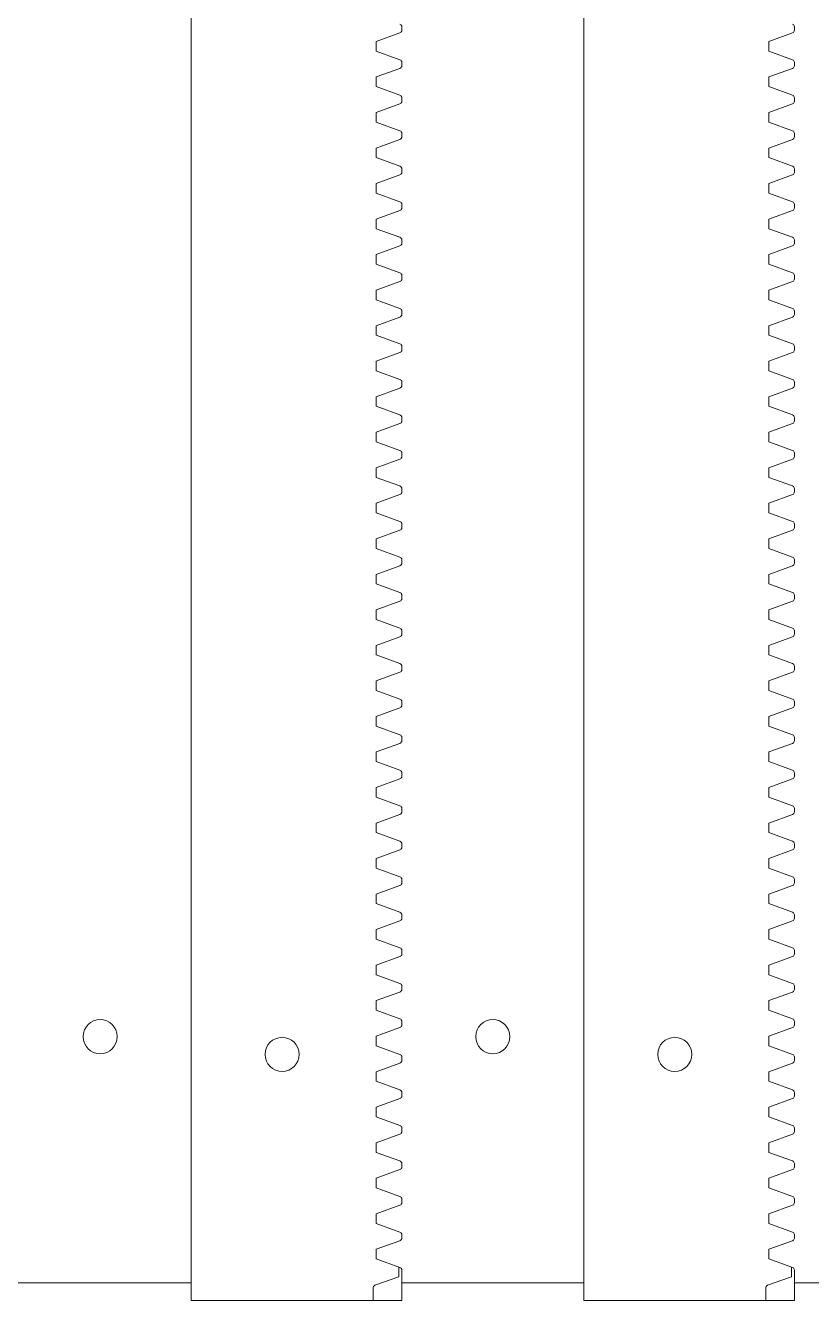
# Model space of a CAD drawing. Header units: millimetres. Extents: x -301 to 286, y -150 to 74.
# Drawn here: x -74.1 to -5, y -150.4 to -38.4 of the extents above; entities that cross this region are included whole.
import ezdxf

# ---------------------------------------------------------------- set-up
doc = ezdxf.new("R2010")
doc.units = ezdxf.units.MM
doc.header["$MEASUREMENT"] = 0
doc.layers.add('Layer 1', color=7, linetype='Continuous')

msp = doc.modelspace()

# ---------------------------------------------------------------- linework, layer by layer
at = {"layer": 'Layer 1', "color": 114, "lineweight": 9}
for points in [[(-59.5041, -150.4475), (-59.5041, 72.2193)], [(-24.982, -150.4475), (-24.982, 72.2193)], [(-41.1465, -39.015), (-43.232, -39.7741), (-43.232, -40.617), (-41.1465, -41.376)], [(-40.982, -38.4881), (-40.982, -38.7801)], [(-6.6244, -39.015), (-8.7099, -39.7741), (-8.7099, -40.617), (-6.6244, -41.376)], [(-6.4599, -38.4881), (-6.4599, -38.7801)], [(-41.1465, -42.1378), (-43.232, -42.8969), (-43.232, -43.7398), (-41.1465, -44.4988)], [(-40.982, -41.6109), (-40.982, -41.9029)], [(-6.6244, -42.1378), (-8.7099, -42.8969), (-8.7099, -43.7398), (-6.6244, -44.4988)], [(-6.4599, -41.6109), (-6.4599, -41.9029)], [(-40.982, -44.7337), (-40.982, -45.0257)], [(-6.4599, -44.7337), (-6.4599, -45.0257)], [(-41.1465, -45.2606), (-43.232, -46.0197), (-43.232, -46.8626), (-41.1465, -47.6216)], [(-6.6244, -45.2606), (-8.7099, -46.0197), (-8.7099, -46.8626), (-6.6244, -47.6216)], [(-40.982, -47.8565), (-40.982, -48.1485)], [(-6.4599, -47.8565), (-6.4599, -48.1485)], [(-41.1465, -48.3835), (-43.232, -49.1425), (-43.232, -49.9854), (-41.1465, -50.7444)], [(-6.6244, -48.3835), (-8.7099, -49.1425), (-8.7099, -49.9854), (-6.6244, -50.7444)], [(-41.1465, -51.5063), (-43.232, -52.2653), (-43.232, -53.1082), (-41.1465, -53.8672)], [(-40.982, -50.9794), (-40.982, -51.2713)], [(-6.6244, -51.5063), (-8.7099, -52.2653), (-8.7099, -53.1082), (-6.6244, -53.8672)], [(-6.4599, -50.9794), (-6.4599, -51.2713)], [(-41.1465, -54.6291), (-43.232, -55.3881), (-43.232, -56.231), (-41.1465, -56.99)], [(-40.982, -54.1022), (-40.982, -54.3941)], [(-6.6244, -54.6291), (-8.7099, -55.3881), (-8.7099, -56.231), (-6.6244, -56.99)], [(-6.4599, -54.1022), (-6.4599, -54.3941)], [(-41.1465, -57.7519), (-43.232, -58.5109), (-43.232, -59.3538), (-41.1465, -60.1129)], [(-40.982, -57.225), (-40.982, -57.517)], [(-6.6244, -57.7519), (-8.7099, -58.5109), (-8.7099, -59.3538), (-6.6244, -60.1129)], [(-6.4599, -57.225), (-6.4599, -57.517)], [(-40.982, -60.3478), (-40.982, -60.6398)], [(-6.4599, -60.3478), (-6.4599, -60.6398)], [(-41.1465, -60.8747), (-43.232, -61.6337), (-43.232, -62.4766), (-41.1465, -63.2357)], [(-6.6244, -60.8747), (-8.7099, -61.6337), (-8.7099, -62.4766), (-6.6244, -63.2357)], [(-40.982, -63.4706), (-40.982, -63.7626)], [(-6.4599, -63.4706), (-6.4599, -63.7626)], [(-41.1465, -63.9975), (-43.232, -64.7566), (-43.232, -65.5994), (-41.1465, -66.3585)], [(-6.6244, -63.9975), (-8.7099, -64.7566), (-8.7099, -65.5994), (-6.6244, -66.3585)], [(-41.1465, -67.1203), (-43.232, -67.8794), (-43.232, -68.7222), (-41.1465, -69.4813)], [(-40.982, -66.5934), (-40.982, -66.8854)], [(-6.6244, -67.1203), (-8.7099, -67.8794), (-8.7099, -68.7222), (-6.6244, -69.4813)], [(-6.4599, -66.5934), (-6.4599, -66.8854)], [(-41.1465, -70.2431), (-43.232, -71.0022), (-43.232, -71.845), (-41.1465, -72.6041)], [(-40.982, -69.7162), (-40.982, -70.0082)], [(-6.6244, -70.2431), (-8.7099, -71.0022), (-8.7099, -71.845), (-6.6244, -72.6041)], [(-6.4599, -69.7162), (-6.4599, -70.0082)], [(-40.982, -72.839), (-40.982, -73.131)], [(-6.4599, -72.839), (-6.4599, -73.131)], [(-41.1465, -73.3659), (-43.232, -74.125), (-43.232, -74.9678), (-41.1465, -75.7269)], [(-6.6244, -73.3659), (-8.7099, -74.125), (-8.7099, -74.9678), (-6.6244, -75.7269)], [(-40.982, -75.9618), (-40.982, -76.2538)], [(-6.4599, -75.9618), (-6.4599, -76.2538)], [(-41.1465, -76.4887), (-43.232, -77.2478), (-43.232, -78.0906), (-41.1465, -78.8497)], [(-6.6244, -76.4887), (-8.7099, -77.2478), (-8.7099, -78.0906), (-6.6244, -78.8497)], [(-40.982, -79.0846), (-40.982, -79.3766)], [(-6.4599, -79.0846), (-6.4599, -79.3766)], [(-41.1465, -79.6115), (-43.232, -80.3706), (-43.232, -81.2134), (-41.1465, -81.9725)], [(-6.6244, -79.6115), (-8.7099, -80.3706), (-8.7099, -81.2134), (-6.6244, -81.9725)], [(-41.1465, -82.7343), (-43.232, -83.4934), (-43.232, -84.3362), (-41.1465, -85.0953)], [(-40.982, -82.2074), (-40.982, -82.4994)], [(-6.6244, -82.7343), (-8.7099, -83.4934), (-8.7099, -84.3362), (-6.6244, -85.0953)], [(-6.4599, -82.2074), (-6.4599, -82.4994)], [(-41.1465, -85.8571), (-43.232, -86.6162), (-43.232, -87.4591), (-41.1465, -88.2181)], [(-40.982, -85.3302), (-40.982, -85.6222)], [(-6.6244, -85.8571), (-8.7099, -86.6162), (-8.7099, -87.4591), (-6.6244, -88.2181)], [(-6.4599, -85.3302), (-6.4599, -85.6222)], [(-40.982, -88.453), (-40.982, -88.745)], [(-6.4599, -88.453), (-6.4599, -88.745)], [(-41.1465, -88.9799), (-43.232, -89.739), (-43.232, -90.5819), (-41.1465, -91.3409)], [(-6.6244, -88.9799), (-8.7099, -89.739), (-8.7099, -90.5819), (-6.6244, -91.3409)], [(-40.982, -91.5758), (-40.982, -91.8678)], [(-6.4599, -91.5758), (-6.4599, -91.8678)], [(-41.1465, -92.1028), (-43.232, -92.8618), (-43.232, -93.7047), (-41.1465, -94.4637)], [(-6.6244, -92.1028), (-8.7099, -92.8618), (-8.7099, -93.7047), (-6.6244, -94.4637)], [(-41.1465, -95.2256), (-43.232, -95.9846), (-43.232, -96.8275), (-41.1465, -97.5865)], [(-40.982, -94.6987), (-40.982, -94.9906)], [(-6.6244, -95.2256), (-8.7099, -95.9846), (-8.7099, -96.8275), (-6.6244, -97.5865)], [(-6.4599, -94.6987), (-6.4599, -94.9906)], [(-41.1465, -98.3484), (-43.232, -99.1074), (-43.232, -99.9503), (-41.1465, -100.7093)], [(-40.982, -97.8215), (-40.982, -98.1134)], [(-6.6244, -98.3484), (-8.7099, -99.1074), (-8.7099, -99.9503), (-6.6244, -100.7093)], [(-6.4599, -97.8215), (-6.4599, -98.1134)], [(-41.1465, -101.4712), (-43.232, -102.2302), (-43.232, -103.0731), (-41.1465, -103.8322)], [(-40.982, -100.9443), (-40.982, -101.2362)], [(-6.6244, -101.4712), (-8.7099, -102.2302), (-8.7099, -103.0731), (-6.6244, -103.8322)], [(-6.4599, -100.9443), (-6.4599, -101.2362)], [(-40.982, -104.0671), (-40.982, -104.3591)], [(-6.4599, -104.0671), (-6.4599, -104.3591)], [(-41.1465, -104.594), (-43.232, -105.353), (-43.232, -106.1959), (-41.1465, -106.955)], [(-6.6244, -104.594), (-8.7099, -105.353), (-8.7099, -106.1959), (-6.6244, -106.955)], [(-40.982, -107.1899), (-40.982, -107.4819)], [(-6.4599, -107.1899), (-6.4599, -107.4819)], [(-41.1465, -107.7168), (-43.232, -108.4758), (-43.232, -109.3187), (-41.1465, -110.0778)], [(-6.6244, -107.7168), (-8.7099, -108.4758), (-8.7099, -109.3187), (-6.6244, -110.0778)], [(-41.1465, -110.8396), (-43.232, -111.5987), (-43.232, -112.4415), (-41.1465, -113.2006)], [(-40.982, -110.3127), (-40.982, -110.6047)], [(-6.6244, -110.8396), (-8.7099, -111.5987), (-8.7099, -112.4415), (-6.6244, -113.2006)], [(-6.4599, -110.3127), (-6.4599, -110.6047)], [(-41.1465, -113.9624), (-43.232, -114.7215), (-43.232, -115.5643), (-41.1465, -116.3234)], [(-40.982, -113.4355), (-40.982, -113.7275)], [(-6.6244, -113.9624), (-8.7099, -114.7215), (-8.7099, -115.5643), (-6.6244, -116.3234)], [(-6.4599, -113.4355), (-6.4599, -113.7275)], [(-40.982, -116.5583), (-40.982, -116.8503)], [(-6.4599, -116.5583), (-6.4599, -116.8503)], [(-41.1465, -117.0852), (-43.232, -117.8443), (-43.232, -118.6871), (-41.1465, -119.4462)], [(-6.6244, -117.0852), (-8.7099, -117.8443), (-8.7099, -118.6871), (-6.6244, -119.4462)], [(-40.982, -119.6811), (-40.982, -119.9731)], [(-6.4599, -119.6811), (-6.4599, -119.9731)], [(-41.1465, -120.208), (-43.232, -120.9671), (-43.232, -121.8099), (-41.1465, -122.569)], [(-6.6244, -120.208), (-8.7099, -120.9671), (-8.7099, -121.8099), (-6.6244, -122.569)], [(-40.982, -122.8039), (-40.982, -123.0959)], [(-6.4599, -122.8039), (-6.4599, -123.0959)], [(-41.1465, -123.3308), (-43.232, -124.0899), (-43.232, -124.9327), (-41.1465, -125.6918)], [(-6.6244, -123.3308), (-8.7099, -124.0899), (-8.7099, -124.9327), (-6.6244, -125.6918)], [(-41.1465, -126.4536), (-43.232, -127.2127), (-43.232, -128.0555), (-41.1465, -128.8146)], [(-40.982, -125.9267), (-40.982, -126.2187)], [(-6.6244, -126.4536), (-8.7099, -127.2127), (-8.7099, -128.0555), (-6.6244, -128.8146)], [(-6.4599, -125.9267), (-6.4599, -126.2187)], [(-41.1465, -129.5764), (-43.232, -130.3355), (-43.232, -131.1784), (-41.1465, -131.9374)], [(-40.982, -129.0495), (-40.982, -129.3415)], [(-6.6244, -129.5764), (-8.7099, -130.3355), (-8.7099, -131.1784), (-6.6244, -131.9374)], [(-6.4599, -129.0495), (-6.4599, -129.3415)], [(-40.982, -132.1723), (-40.982, -132.4643)], [(-6.4599, -132.1723), (-6.4599, -132.4643)], [(-41.1465, -132.6992), (-43.232, -133.4583), (-43.232, -134.3012), (-41.1465, -135.0602)], [(-6.6244, -132.6992), (-8.7099, -133.4583), (-8.7099, -134.3012), (-6.6244, -135.0602)], [(-40.982, -135.2951), (-40.982, -135.5871)], [(-6.4599, -135.2951), (-6.4599, -135.5871)], [(-41.1465, -135.822), (-43.232, -136.5811), (-43.232, -137.424), (-41.1465, -138.183)], [(-6.6244, -135.822), (-8.7099, -136.5811), (-8.7099, -137.424), (-6.6244, -138.183)], [(-41.1465, -138.9449), (-43.232, -139.7039), (-43.232, -140.5468), (-41.1465, -141.3058)], [(-40.982, -138.418), (-40.982, -138.7099)], [(-6.6244, -138.9449), (-8.7099, -139.7039), (-8.7099, -140.5468), (-6.6244, -141.3058)], [(-6.4599, -138.418), (-6.4599, -138.7099)], [(-41.1465, -142.0677), (-43.232, -142.8267), (-43.232, -143.6696), (-41.1465, -144.4286)], [(-40.982, -141.5408), (-40.982, -141.8327)], [(-6.6244, -142.0677), (-8.7099, -142.8267), (-8.7099, -143.6696), (-6.6244, -144.4286)], [(-6.4599, -141.5408), (-6.4599, -141.8327)], [(-41.1465, -145.1905), (-43.232, -145.9495), (-43.232, -146.7924), (-41.1465, -147.5515)], [(-40.982, -144.6636), (-40.982, -144.9555)], [(-6.6244, -145.1905), (-8.7099, -145.9495), (-8.7099, -146.7924), (-6.6244, -147.5515)], [(-6.4599, -144.6636), (-6.4599, -144.9555)], [(-41.2541, -147.5106), (-41.2541, -148.3534), (-43.3396, -149.1125)], [(-40.982, -147.7864), (-40.982, -148.8865)], [(-6.732, -147.5106), (-6.732, -148.3534), (-8.8175, -149.1125)], [(-6.4599, -147.7864), (-6.4599, -148.8865)], [(-43.5041, -149.3474), (-43.5041, -150.4475)], [(-8.982, -149.3474), (-8.982, -150.4475)]]:
    msp.add_lwpolyline(points, dxfattribs=at)
at = {"layer": 'Layer 1', "color": 175, "lineweight": 18}
msp.add_lwpolyline([(-163.0704, -150.4475), (-144.5483, -150.4475), (-144.5483, -148.8865), (-128.5483, -148.8865), (-128.5483, -150.4475), (-110.0262, -150.4475), (-110.0262, -148.8865), (-94.0262, -148.8865), (-94.0262, -150.4475), (-75.5041, -150.4475), (-75.5041, -148.8865), (-59.5041, -148.8865), (-59.5041, -150.4475), (-40.982, -150.4475), (-40.982, -148.8865), (-24.982, -148.8865), (-24.982, -150.4475), (-6.4599, -150.4475), (-6.4599, -148.8865), (9.5401, -148.8865)], dxfattribs=at)
at = {"layer": 'Layer 1', "color": 114, "lineweight": 9}
for points in [[(-41.1465, -38.2532), (-41.048, -38.2892), (-40.9822, -38.383), (-40.982, -38.4881)], [(-40.982, -38.7801), (-40.9822, -38.8852), (-41.048, -38.9791), (-41.1465, -39.015)], [(-6.6244, -38.2532), (-6.5259, -38.2892), (-6.4601, -38.383), (-6.4599, -38.4881)], [(-6.4599, -38.7801), (-6.4601, -38.8852), (-6.5259, -38.9791), (-6.6244, -39.015)], [(-41.1465, -41.376), (-41.048, -41.412), (-40.9822, -41.5058), (-40.982, -41.6109)], [(-6.6244, -41.376), (-6.5259, -41.412), (-6.4601, -41.5058), (-6.4599, -41.6109)], [(-40.982, -41.9029), (-40.9822, -42.008), (-41.048, -42.1019), (-41.1465, -42.1378)], [(-6.4599, -41.9029), (-6.4601, -42.008), (-6.5259, -42.1019), (-6.6244, -42.1378)], [(-41.1465, -44.4988), (-41.048, -44.5348), (-40.9822, -44.6286), (-40.982, -44.7337)], [(-6.6244, -44.4988), (-6.5259, -44.5348), (-6.4601, -44.6286), (-6.4599, -44.7337)], [(-40.982, -45.0257), (-40.9822, -45.1308), (-41.048, -45.2247), (-41.1465, -45.2606)], [(-6.4599, -45.0257), (-6.4601, -45.1308), (-6.5259, -45.2247), (-6.6244, -45.2606)], [(-41.1465, -47.6216), (-41.048, -47.6576), (-40.9822, -47.7514), (-40.982, -47.8565)], [(-40.982, -48.1485), (-40.9822, -48.2536), (-41.048, -48.3475), (-41.1465, -48.3835)], [(-6.6244, -47.6216), (-6.5259, -47.6576), (-6.4601, -47.7514), (-6.4599, -47.8565)], [(-6.4599, -48.1485), (-6.4601, -48.2536), (-6.5259, -48.3475), (-6.6244, -48.3835)], [(-41.1465, -50.7444), (-41.048, -50.7804), (-40.9822, -50.8743), (-40.982, -50.9794)], [(-40.982, -51.2713), (-40.9822, -51.3764), (-41.048, -51.4703), (-41.1465, -51.5063)], [(-6.6244, -50.7444), (-6.5259, -50.7804), (-6.4601, -50.8743), (-6.4599, -50.9794)], [(-6.4599, -51.2713), (-6.4601, -51.3764), (-6.5259, -51.4703), (-6.6244, -51.5063)], [(-41.1465, -53.8672), (-41.048, -53.9032), (-40.9822, -53.9971), (-40.982, -54.1022)], [(-40.982, -54.3941), (-40.9822, -54.4992), (-41.048, -54.5931), (-41.1465, -54.6291)], [(-6.6244, -53.8672), (-6.5259, -53.9032), (-6.4601, -53.9971), (-6.4599, -54.1022)], [(-6.4599, -54.3941), (-6.4601, -54.4992), (-6.5259, -54.5931), (-6.6244, -54.6291)], [(-41.1465, -56.99), (-41.048, -57.026), (-40.9822, -57.1199), (-40.982, -57.225)], [(-6.6244, -56.99), (-6.5259, -57.026), (-6.4601, -57.1199), (-6.4599, -57.225)], [(-40.982, -57.517), (-40.9822, -57.6221), (-41.048, -57.7159), (-41.1465, -57.7519)], [(-6.4599, -57.517), (-6.4601, -57.6221), (-6.5259, -57.7159), (-6.6244, -57.7519)], [(-41.1465, -60.1129), (-41.048, -60.1488), (-40.9822, -60.2427), (-40.982, -60.3478)], [(-6.6244, -60.1129), (-6.5259, -60.1488), (-6.4601, -60.2427), (-6.4599, -60.3478)], [(-40.982, -60.6398), (-40.9822, -60.7449), (-41.048, -60.8387), (-41.1465, -60.8747)], [(-6.4599, -60.6398), (-6.4601, -60.7449), (-6.5259, -60.8387), (-6.6244, -60.8747)], [(-41.1465, -63.2357), (-41.048, -63.2716), (-40.9822, -63.3655), (-40.982, -63.4706)], [(-40.982, -63.7626), (-40.9822, -63.8677), (-41.048, -63.9615), (-41.1465, -63.9975)], [(-6.6244, -63.2357), (-6.5259, -63.2716), (-6.4601, -63.3655), (-6.4599, -63.4706)], [(-6.4599, -63.7626), (-6.4601, -63.8677), (-6.5259, -63.9615), (-6.6244, -63.9975)], [(-41.1465, -66.3585), (-41.048, -66.3944), (-40.9822, -66.4883), (-40.982, -66.5934)], [(-40.982, -66.8854), (-40.9822, -66.9905), (-41.048, -67.0843), (-41.1465, -67.1203)], [(-6.6244, -66.3585), (-6.5259, -66.3944), (-6.4601, -66.4883), (-6.4599, -66.5934)], [(-6.4599, -66.8854), (-6.4601, -66.9905), (-6.5259, -67.0843), (-6.6244, -67.1203)], [(-41.1465, -69.4813), (-41.048, -69.5172), (-40.9822, -69.6111), (-40.982, -69.7162)], [(-6.6244, -69.4813), (-6.5259, -69.5172), (-6.4601, -69.6111), (-6.4599, -69.7162)], [(-40.982, -70.0082), (-40.9822, -70.1133), (-41.048, -70.2072), (-41.1465, -70.2431)], [(-6.4599, -70.0082), (-6.4601, -70.1133), (-6.5259, -70.2072), (-6.6244, -70.2431)], [(-41.1465, -72.6041), (-41.048, -72.64), (-40.9822, -72.7339), (-40.982, -72.839)], [(-6.6244, -72.6041), (-6.5259, -72.64), (-6.4601, -72.7339), (-6.4599, -72.839)], [(-40.982, -73.131), (-40.9822, -73.2361), (-41.048, -73.33), (-41.1465, -73.3659)], [(-6.4599, -73.131), (-6.4601, -73.2361), (-6.5259, -73.33), (-6.6244, -73.3659)], [(-41.1465, -75.7269), (-41.048, -75.7628), (-40.9822, -75.8567), (-40.982, -75.9618)], [(-6.6244, -75.7269), (-6.5259, -75.7628), (-6.4601, -75.8567), (-6.4599, -75.9618)], [(-40.982, -76.2538), (-40.9822, -76.3589), (-41.048, -76.4528), (-41.1465, -76.4887)], [(-6.4599, -76.2538), (-6.4601, -76.3589), (-6.5259, -76.4528), (-6.6244, -76.4887)], [(-41.1465, -78.8497), (-41.048, -78.8856), (-40.9822, -78.9795), (-40.982, -79.0846)], [(-40.982, -79.3766), (-40.9822, -79.4817), (-41.048, -79.5756), (-41.1465, -79.6115)], [(-6.6244, -78.8497), (-6.5259, -78.8856), (-6.4601, -78.9795), (-6.4599, -79.0846)], [(-6.4599, -79.3766), (-6.4601, -79.4817), (-6.5259, -79.5756), (-6.6244, -79.6115)], [(-41.1465, -81.9725), (-41.048, -82.0084), (-40.9822, -82.1023), (-40.982, -82.2074)], [(-40.982, -82.4994), (-40.9822, -82.6045), (-41.048, -82.6984), (-41.1465, -82.7343)], [(-6.6244, -81.9725), (-6.5259, -82.0084), (-6.4601, -82.1023), (-6.4599, -82.2074)], [(-6.4599, -82.4994), (-6.4601, -82.6045), (-6.5259, -82.6984), (-6.6244, -82.7343)], [(-41.1465, -85.0953), (-41.048, -85.1313), (-40.9822, -85.2251), (-40.982, -85.3302)], [(-6.6244, -85.0953), (-6.5259, -85.1313), (-6.4601, -85.2251), (-6.4599, -85.3302)], [(-40.982, -85.6222), (-40.9822, -85.7273), (-41.048, -85.8212), (-41.1465, -85.8571)], [(-6.4599, -85.6222), (-6.4601, -85.7273), (-6.5259, -85.8212), (-6.6244, -85.8571)], [(-41.1465, -88.2181), (-41.048, -88.2541), (-40.9822, -88.3479), (-40.982, -88.453)], [(-6.6244, -88.2181), (-6.5259, -88.2541), (-6.4601, -88.3479), (-6.4599, -88.453)], [(-40.982, -88.745), (-40.9822, -88.8501), (-41.048, -88.944), (-41.1465, -88.9799)], [(-6.4599, -88.745), (-6.4601, -88.8501), (-6.5259, -88.944), (-6.6244, -88.9799)], [(-41.1465, -91.3409), (-41.048, -91.3769), (-40.9822, -91.4707), (-40.982, -91.5758)], [(-40.982, -91.8678), (-40.9822, -91.9729), (-41.048, -92.0668), (-41.1465, -92.1028)], [(-6.6244, -91.3409), (-6.5259, -91.3769), (-6.4601, -91.4707), (-6.4599, -91.5758)], [(-6.4599, -91.8678), (-6.4601, -91.9729), (-6.5259, -92.0668), (-6.6244, -92.1028)], [(-41.1465, -94.4637), (-41.048, -94.4997), (-40.9822, -94.5936), (-40.982, -94.6987)], [(-40.982, -94.9906), (-40.9822, -95.0957), (-41.048, -95.1896), (-41.1465, -95.2256)], [(-6.6244, -94.4637), (-6.5259, -94.4997), (-6.4601, -94.5936), (-6.4599, -94.6987)], [(-6.4599, -94.9906), (-6.4601, -95.0957), (-6.5259, -95.1896), (-6.6244, -95.2256)], [(-41.1465, -97.5865), (-41.048, -97.6225), (-40.9822, -97.7164), (-40.982, -97.8215)], [(-40.982, -98.1134), (-40.9822, -98.2185), (-41.048, -98.3124), (-41.1465, -98.3484)], [(-6.6244, -97.5865), (-6.5259, -97.6225), (-6.4601, -97.7164), (-6.4599, -97.8215)], [(-6.4599, -98.1134), (-6.4601, -98.2185), (-6.5259, -98.3124), (-6.6244, -98.3484)], [(-41.1465, -100.7093), (-41.048, -100.7453), (-40.9822, -100.8392), (-40.982, -100.9443)], [(-6.6244, -100.7093), (-6.5259, -100.7453), (-6.4601, -100.8392), (-6.4599, -100.9443)], [(-40.982, -101.2362), (-40.9822, -101.3413), (-41.048, -101.4352), (-41.1465, -101.4712)], [(-6.4599, -101.2362), (-6.4601, -101.3413), (-6.5259, -101.4352), (-6.6244, -101.4712)], [(-41.1465, -103.8322), (-41.048, -103.8681), (-40.9822, -103.962), (-40.982, -104.0671)], [(-6.6244, -103.8322), (-6.5259, -103.8681), (-6.4601, -103.962), (-6.4599, -104.0671)], [(-40.982, -104.3591), (-40.9822, -104.4642), (-41.048, -104.558), (-41.1465, -104.594)], [(-6.4599, -104.3591), (-6.4601, -104.4642), (-6.5259, -104.558), (-6.6244, -104.594)], [(-41.1465, -106.955), (-41.048, -106.9909), (-40.9822, -107.0848), (-40.982, -107.1899)], [(-40.982, -107.4819), (-40.9822, -107.587), (-41.048, -107.6808), (-41.1465, -107.7168)], [(-6.6244, -106.955), (-6.5259, -106.9909), (-6.4601, -107.0848), (-6.4599, -107.1899)], [(-6.4599, -107.4819), (-6.4601, -107.587), (-6.5259, -107.6808), (-6.6244, -107.7168)], [(-41.1465, -110.0778), (-41.048, -110.1137), (-40.9822, -110.2076), (-40.982, -110.3127)], [(-40.982, -110.6047), (-40.9822, -110.7098), (-41.048, -110.8036), (-41.1465, -110.8396)], [(-6.6244, -110.0778), (-6.5259, -110.1137), (-6.4601, -110.2076), (-6.4599, -110.3127)], [(-6.4599, -110.6047), (-6.4601, -110.7098), (-6.5259, -110.8036), (-6.6244, -110.8396)], [(-41.1465, -113.2006), (-41.048, -113.2365), (-40.9822, -113.3304), (-40.982, -113.4355)], [(-40.982, -113.7275), (-40.9822, -113.8326), (-41.048, -113.9265), (-41.1465, -113.9624)], [(-6.6244, -113.2006), (-6.5259, -113.2365), (-6.4601, -113.3304), (-6.4599, -113.4355)], [(-6.4599, -113.7275), (-6.4601, -113.8326), (-6.5259, -113.9265), (-6.6244, -113.9624)], [(-41.1465, -116.3234), (-41.048, -116.3593), (-40.9822, -116.4532), (-40.982, -116.5583)], [(-6.6244, -116.3234), (-6.5259, -116.3593), (-6.4601, -116.4532), (-6.4599, -116.5583)], [(-40.982, -116.8503), (-40.9822, -116.9554), (-41.048, -117.0493), (-41.1465, -117.0852)], [(-6.4599, -116.8503), (-6.4601, -116.9554), (-6.5259, -117.0493), (-6.6244, -117.0852)], [(-41.1465, -119.4462), (-41.048, -119.4821), (-40.9822, -119.576), (-40.982, -119.6811)], [(-6.6244, -119.4462), (-6.5259, -119.4821), (-6.4601, -119.576), (-6.4599, -119.6811)], [(-40.982, -119.9731), (-40.9822, -120.0782), (-41.048, -120.1721), (-41.1465, -120.208)], [(-6.4599, -119.9731), (-6.4601, -120.0782), (-6.5259, -120.1721), (-6.6244, -120.208)], [(-41.1465, -122.569), (-41.048, -122.6049), (-40.9822, -122.6988), (-40.982, -122.8039)], [(-40.982, -123.0959), (-40.9822, -123.201), (-41.048, -123.2949), (-41.1465, -123.3308)], [(-6.6244, -122.569), (-6.5259, -122.6049), (-6.4601, -122.6988), (-6.4599, -122.8039)], [(-6.4599, -123.0959), (-6.4601, -123.201), (-6.5259, -123.2949), (-6.6244, -123.3308)], [(-41.1465, -125.6918), (-41.048, -125.7277), (-40.9822, -125.8216), (-40.982, -125.9267)], [(-40.982, -126.2187), (-40.9822, -126.3238), (-41.048, -126.4177), (-41.1465, -126.4536)], [(-6.6244, -125.6918), (-6.5259, -125.7277), (-6.4601, -125.8216), (-6.4599, -125.9267)], [(-6.4599, -126.2187), (-6.4601, -126.3238), (-6.5259, -126.4177), (-6.6244, -126.4536)], [(-41.1465, -128.8146), (-41.048, -128.8506), (-40.9822, -128.9444), (-40.982, -129.0495)], [(-6.6244, -128.8146), (-6.5259, -128.8506), (-6.4601, -128.9444), (-6.4599, -129.0495)], [(-40.982, -129.3415), (-40.9822, -129.4466), (-41.048, -129.5405), (-41.1465, -129.5764)], [(-6.4599, -129.3415), (-6.4601, -129.4466), (-6.5259, -129.5405), (-6.6244, -129.5764)], [(-41.1465, -131.9374), (-41.048, -131.9734), (-40.9822, -132.0672), (-40.982, -132.1723)], [(-6.6244, -131.9374), (-6.5259, -131.9734), (-6.4601, -132.0672), (-6.4599, -132.1723)], [(-40.982, -132.4643), (-40.9822, -132.5694), (-41.048, -132.6633), (-41.1465, -132.6992)], [(-6.4599, -132.4643), (-6.4601, -132.5694), (-6.5259, -132.6633), (-6.6244, -132.6992)], [(-41.1465, -135.0602), (-41.048, -135.0962), (-40.9822, -135.19), (-40.982, -135.2951)], [(-40.982, -135.5871), (-40.9822, -135.6922), (-41.048, -135.7861), (-41.1465, -135.822)], [(-6.6244, -135.0602), (-6.5259, -135.0962), (-6.4601, -135.19), (-6.4599, -135.2951)], [(-6.4599, -135.5871), (-6.4601, -135.6922), (-6.5259, -135.7861), (-6.6244, -135.822)], [(-41.1465, -138.183), (-41.048, -138.219), (-40.9822, -138.3129), (-40.982, -138.418)], [(-40.982, -138.7099), (-40.9822, -138.815), (-41.048, -138.9089), (-41.1465, -138.9449)], [(-6.6244, -138.183), (-6.5259, -138.219), (-6.4601, -138.3129), (-6.4599, -138.418)], [(-6.4599, -138.7099), (-6.4601, -138.815), (-6.5259, -138.9089), (-6.6244, -138.9449)], [(-41.1465, -141.3058), (-41.048, -141.3418), (-40.9822, -141.4357), (-40.982, -141.5408)], [(-40.982, -141.8327), (-40.9822, -141.9378), (-41.048, -142.0317), (-41.1465, -142.0677)], [(-6.6244, -141.3058), (-6.5259, -141.3418), (-6.4601, -141.4357), (-6.4599, -141.5408)], [(-6.4599, -141.8327), (-6.4601, -141.9378), (-6.5259, -142.0317), (-6.6244, -142.0677)], [(-41.1465, -144.4286), (-41.048, -144.4646), (-40.9822, -144.5585), (-40.982, -144.6636)], [(-6.6244, -144.4286), (-6.5259, -144.4646), (-6.4601, -144.5585), (-6.4599, -144.6636)], [(-40.982, -144.9555), (-40.9822, -145.0606), (-41.048, -145.1545), (-41.1465, -145.1905)], [(-6.4599, -144.9555), (-6.4601, -145.0606), (-6.5259, -145.1545), (-6.6244, -145.1905)], [(-41.1465, -147.5515), (-41.048, -147.5874), (-40.9822, -147.6813), (-40.982, -147.7864)], [(-6.6244, -147.5515), (-6.5259, -147.5874), (-6.4601, -147.6813), (-6.4599, -147.7864)], [(-43.3396, -149.1125), (-43.4385, -149.1484), (-43.5042, -149.2423), (-43.5041, -149.3474)], [(-8.8175, -149.1125), (-8.9164, -149.1484), (-8.9821, -149.2423), (-8.982, -149.3474)]]:
    msp.add_open_spline(points, degree=3, dxfattribs=at)
at = {"layer": 'Layer 1', "color": 240, "lineweight": 9}
for points in [[(-67.5043, -128.7525), (-68.3327, -128.7525), (-69.0043, -128.081), (-69.0043, -127.2525), (-69.0043, -126.4241), (-68.3327, -125.7525), (-67.5043, -125.7525), (-66.6758, -125.7525), (-66.0043, -126.4241), (-66.0043, -127.2525), (-66.0043, -128.081), (-66.6758, -128.7525), (-67.5043, -128.7525)], [(-32.9822, -128.7525), (-33.8106, -128.7525), (-34.4822, -128.081), (-34.4822, -127.2525), (-34.4822, -126.4241), (-33.8106, -125.7525), (-32.9822, -125.7525), (-32.1537, -125.7525), (-31.4822, -126.4241), (-31.4822, -127.2525), (-31.4822, -128.081), (-32.1537, -128.7525), (-32.9822, -128.7525)], [(-51.5043, -130.3136), (-50.6759, -130.3136), (-50.0043, -129.642), (-50.0043, -128.8136), (-50.0043, -127.9851), (-50.6758, -127.3136), (-51.5043, -127.3136), (-52.3327, -127.3136), (-53.0043, -127.9851), (-53.0043, -128.8135), (-53.0043, -129.642), (-52.3327, -130.3135), (-51.5043, -130.3136)], [(-16.9822, -130.3136), (-16.1538, -130.3136), (-15.4822, -129.642), (-15.4822, -128.8136), (-15.4822, -127.9851), (-16.1537, -127.3136), (-16.9822, -127.3136), (-17.8106, -127.3136), (-18.4822, -127.9851), (-18.4822, -128.8135), (-18.4822, -129.642), (-17.8106, -130.3135), (-16.9822, -130.3136)]]:
    msp.add_open_spline(points, degree=3, knots=[0, 0, 0, 0, 1, 1, 1, 2, 2, 2, 3, 3, 3, 4, 4, 4, 4], dxfattribs=at)

doc.saveas('drawing.dxf')
